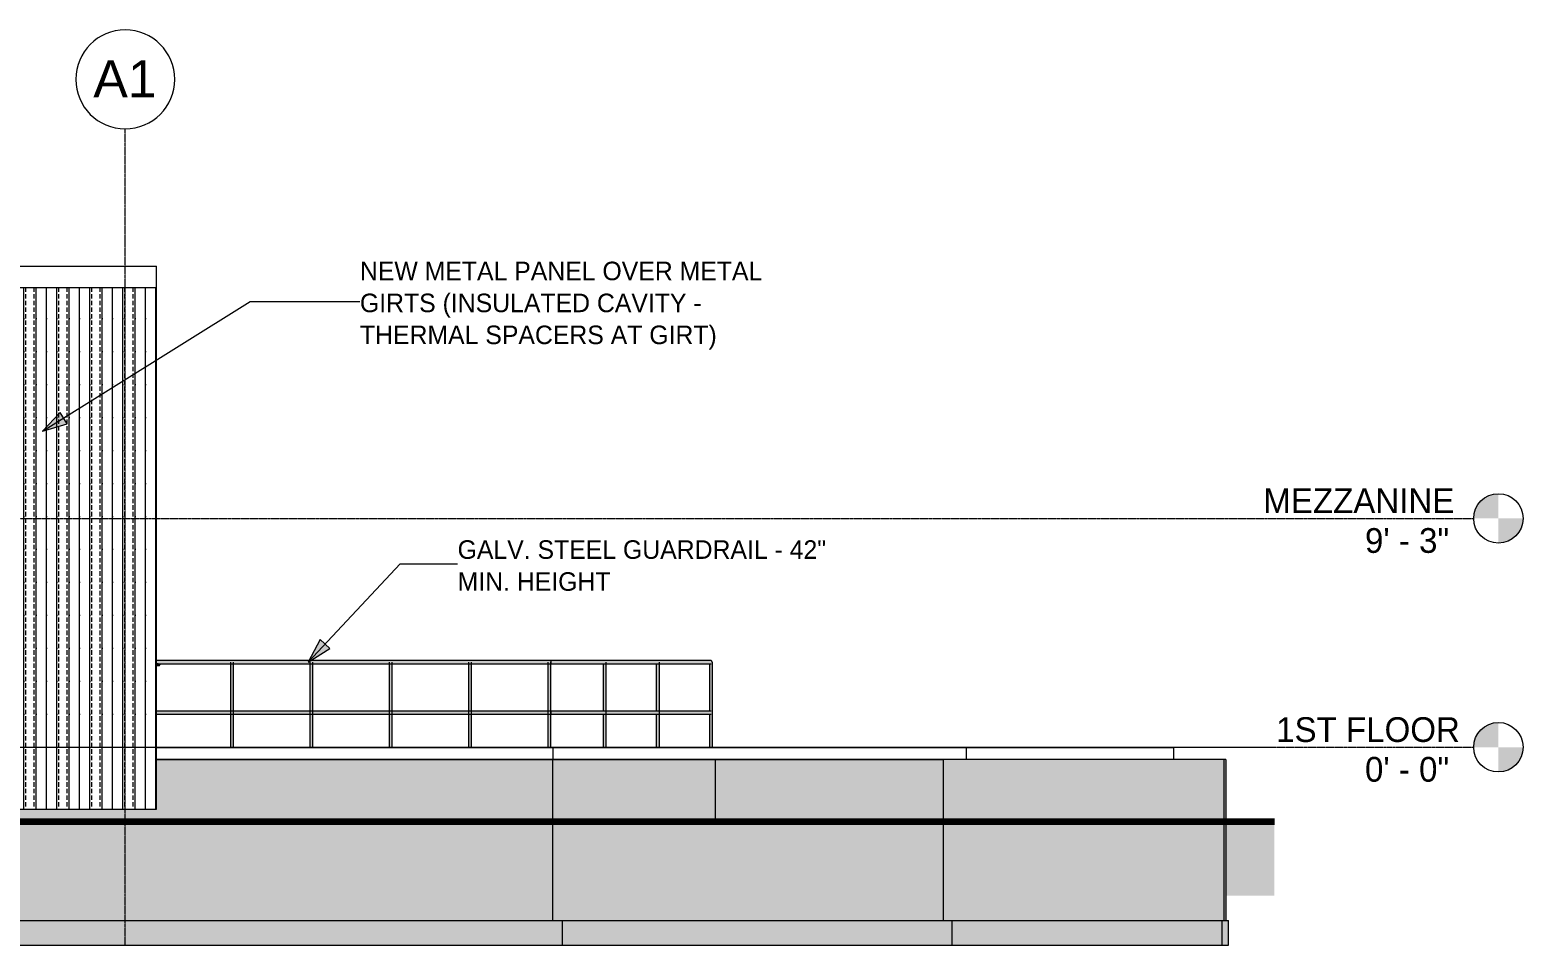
# Model space of a CAD drawing. Header units: inches. Extents: x -4221 to 4009, y -195 to 396.
# Drawn here: x 3284 to 4009, y -96 to 348 of the extents above; entities that cross this region are included whole.
import ezdxf

# ---------------------------------------------------------------- set-up
doc = ezdxf.new("R2010")
doc.units = ezdxf.units.IN
doc.header["$MEASUREMENT"] = 0
doc.linetypes.add('Aligning Line 1_8_', pattern=[0.25, 0.125, -0.125])
doc.linetypes.add('Grid Line 1_2_', pattern=[0.875, 0.5, -0.125, 0.125, -0.125])
for name, color, linetype, lineweight in [('A-DOOR', 31, 'Continuous', 13), ('A-DOOR-9', 31, 'Continuous', 9), ('A-FLOR', 192, 'Continuous', 13), ('A-FLOR-HRAL', 11, 'Continuous', 9), ('A-FLOR-LEVL', 51, 'Continuous', 9), ('A-FLOR-LEVL-1', 51, 'Grid Line 1_2_', 9), ('A-ROOF', 132, 'Continuous', 13), ('A-WALL', 113, 'Continuous', 13), ('A-WALL-PATT-4', 111, 'Continuous', 9), ('A-WALL-PATT-5', 90, 'Continuous', 13), ('C-TOPO', 7, 'Continuous', 9), ('C-TOPO-1', 7, 'Continuous', 140), ('C-TOPO-4', 254, 'Continuous', 9), ('C-TOPO-5', 153, 'Continuous', 9), ('G-ANNO-SYMB', 111, 'Aligning Line 1_8_', 9), ('G-ANNO-TEXT', 231, 'Continuous', 9), ('S-FNDN-2', 9, 'Continuous', 13), ('S-FNDN-3', 173, 'Continuous', 13), ('S-FNDN-7', 90, 'Continuous', 13), ('S-FNDN-8', 10, 'Continuous', 13), ('S-GRID-1', 1, 'Grid Line 1_2_', 9), ('S-GRID-IDEN', 1, 'Continuous', 9)]:
    doc.layers.add(name, color=color, linetype=linetype, lineweight=lineweight)
doc.styles.add('Arial', font='arial.ttf', dxfattribs={"height": 18})
doc.styles.add('Century Gothic', font='ufonts.com_century-gothic.ttf', dxfattribs={"height": 12})
doc.styles.add('Century Gothic_1', font='ufonts.com_century-gothic.ttf', dxfattribs={"height": 9})

# ---------------------------------------------------------------- blocks, each defined once
blk = doc.blocks.new('Railing - Lapeyre - 1 1_2_ Post-V21-BUILDING ELEVATION - NORTH')
at = {"layer": 'A-FLOR-HRAL'}
h = blk.add_hatch(color=256, dxfattribs=at)
h.paths.add_polyline_path([(3825.03, -0.12), (3825.42, -0.12), (3825.42, 16.75), (3825.07, 16.38), (3824.68, 16.1), (3824.37, 16), (3824.21, 16), (3824.21, -0.12), (3824.87, -0.12)], flags=0)
h.paths.add_polyline_path([(3825.42, 16.75), (3825.42, 41.25), (3825.07, 40.88), (3824.68, 40.6), (3824.37, 40.5), (3824.21, 40.5), (3824.24, 17.5), (3824.51, 17.47), (3824.87, 17.28), (3825.26, 16.94), (3825.34, 16.85)], flags=0)
h = blk.add_hatch(color=256, dxfattribs=at)
h.paths.add_polyline_path([(3825.42, -0.12), (3825.7, -0.12), (3825.68, 16.3), (3825.56, 16.56), (3825.42, 16.75), (3825.42, 6.16)], flags=0)
h.paths.add_polyline_path([(3825.42, 16.75), (3825.65, 17.12), (3825.7, 17.43), (3825.7, 40.72), (3825.56, 41.06), (3825.42, 41.25), (3825.42, 16.88)], flags=0)
for p, q in [((3824.2, 40.53), (3824.2, 17.47)), ((3825.7, -0.12), (3825.7, 41.25)), ((3824.2, 16.03), (3824.2, -0.12))]:
    blk.add_line(p, q, dxfattribs=at)
blk = doc.blocks.new('Railing - Lapeyre - 1 1_2_ Post-V18-BUILDING ELEVATION - NORTH')
at = {"layer": 'A-FLOR-HRAL'}
h = blk.add_hatch(color=256, dxfattribs=at)
h.paths.add_polyline_path([(3171.2, 16.75), (3171.2, 41.25), (3170.45, 40.5), (3170.48, 17.47), (3171.1, 16.85)], flags=0)
h.paths.add_polyline_path([(3171.2, -0.12), (3171.2, 16.75), (3170.45, 16), (3170.48, -0.12), (3171.17, -0.12)], flags=0)
h = blk.add_hatch(color=256, dxfattribs=at)
h.paths.add_polyline_path([(3171.2, 16.75), (3171.95, 17.5), (3171.93, 40.53), (3171.2, 41.25), (3171.2, 22.16)], flags=0)
h.paths.add_polyline_path([(3171.2, -0.12), (3171.95, -0.12), (3171.93, 16.03), (3171.2, 16.75), (3171.2, 6.16)], flags=0)
for p, q in [((3170.45, 41.25), (3170.45, -0.12)), ((3171.95, -0.12), (3171.95, 41.25))]:
    blk.add_line(p, q, dxfattribs=at)
blk = doc.blocks.new('Railing - Lapeyre - 1 1_2_ Post-V22-BUILDING ELEVATION - NORTH')
at = {"layer": 'A-FLOR-HRAL'}
h = blk.add_hatch(color=256, dxfattribs=at)
h.paths.add_polyline_path([(3850.84, -0.12), (3851.23, -0.12), (3851.23, 16.75), (3850.88, 16.38), (3850.49, 16.1), (3850.18, 16), (3850.01, 16), (3850.02, -0.12), (3850.68, -0.12)], flags=0)
h.paths.add_polyline_path([(3851.23, 16.75), (3851.22, 41.23), (3850.88, 40.88), (3850.49, 40.6), (3850.18, 40.5), (3850.01, 40.5), (3850.05, 17.5), (3850.32, 17.47), (3850.68, 17.28), (3851.06, 16.94), (3851.14, 16.85)], flags=0)
blk.add_hatch(color=256, dxfattribs=at).paths.add_polyline_path([(3851.23, -0.12), (3851.51, -0.12), (3851.51, 41.25), (3851.23, 41.25), (3851.23, 6.16)], flags=0)
for p, q in [((3850.01, 40.53), (3850.01, 17.47)), ((3851.23, 41.25), (3851.51, 41.25)), ((3851.51, -0.12), (3851.51, 41.25)), ((3850.01, 16.03), (3850.01, -0.12))]:
    blk.add_line(p, q, dxfattribs=at)
blk = doc.blocks.new('Railing - Railing-1341484-BUILDING ELEVATION - NORTH')
at = {"layer": 'A-FLOR-HRAL'}
for points in [[(3601.61, 41.25), (3773.12, 41.25), (3773.09, 41.62), (3772.99, 41.9), (3772.86, 42), (3581.7, 41.97), (3581.7, 41.25), (3591.16, 41.25)], [(3789.75, 41.25), (3851.23, 41.25), (3851.17, 41.62), (3851, 41.9), (3850.88, 41.97), (3850.76, 42), (3772.93, 41.97), (3773.05, 41.78), (3773.11, 41.44), (3773.12, 41.25), (3779.3, 41.25)]]:
    blk.add_hatch(color=256, dxfattribs=at).paths.add_polyline_path(points, flags=0)
h = blk.add_hatch(color=256, dxfattribs=at)
h.paths.add_polyline_path([(3772.24, 41.25), (3772.96, 40.56), (3773.05, 40.72), (3773.11, 41.06), (3773.12, 41.25), (3772.43, 41.25)], flags=0)
h.paths.add_polyline_path([(3771.49, 40.5), (3772.24, 41.25), (3733.76, 41.25), (3734.51, 40.5), (3768.85, 40.5)], flags=0)
h.paths.add_polyline_path([(3695.28, 41.25), (3696.03, 40.5), (3733.05, 40.54), (3733.76, 41.25), (3695.47, 41.25)], flags=0)
h.paths.add_polyline_path([(3656.79, 41.25), (3657.54, 40.5), (3694.55, 40.53), (3695.28, 41.25), (3656.99, 41.25)], flags=0)
h.paths.add_polyline_path([(3618.31, 41.25), (3619.06, 40.5), (3656.07, 40.53), (3656.79, 41.25), (3618.5, 41.25)], flags=0)
h.paths.add_polyline_path([(3585.93, 40.5), (3617.59, 40.53), (3618.31, 41.25), (3581.7, 41.25), (3581.7, 40.5)], flags=0)
h = blk.add_hatch(color=256, dxfattribs=at)
h.paths.add_polyline_path([(3799.62, 41.25), (3773.12, 41.25), (3773.09, 40.88), (3772.99, 40.6), (3772.97, 40.53), (3772.99, 40.5), (3798.71, 40.53), (3799.07, 40.72), (3799.51, 41.12)], flags=0)
h.paths.add_polyline_path([(3825.42, 41.25), (3799.62, 41.25), (3799.85, 40.88), (3799.89, 40.6), (3799.89, 40.5), (3824.51, 40.53), (3824.87, 40.72), (3825.26, 41.06), (3825.37, 41.19)], flags=0)
h.paths.add_polyline_path([(3849.81, 40.5), (3850.32, 40.53), (3850.68, 40.72), (3851.06, 41.06), (3851.23, 41.25), (3825.42, 41.25), (3825.67, 40.82), (3825.7, 40.58), (3825.7, 40.5), (3831.56, 40.5)], flags=0)
h = blk.add_hatch(color=256, dxfattribs=at)
h.paths.add_polyline_path([(3772.24, 16.75), (3773.12, 16.75), (3773.09, 17.12), (3772.96, 17.44), (3772.94, 17.45), (3772.43, 16.94)], flags=0)
h.paths.add_polyline_path([(3733.76, 16.75), (3772.24, 16.75), (3771.49, 17.5), (3734.47, 17.46), (3733.91, 16.9)], flags=0)
h.paths.add_polyline_path([(3695.28, 16.75), (3733.76, 16.75), (3733.01, 17.5), (3696, 17.47), (3695.39, 16.87)], flags=0)
h.paths.add_polyline_path([(3656.79, 16.75), (3695.28, 16.75), (3694.53, 17.5), (3657.52, 17.47), (3656.87, 16.83)], flags=0)
h.paths.add_polyline_path([(3618.31, 16.75), (3656.79, 16.75), (3656.04, 17.5), (3619.04, 17.47), (3618.35, 16.79)], flags=0)
h.paths.add_polyline_path([(3581.7, 16.75), (3618.27, 16.79), (3617.56, 17.5), (3581.7, 17.47), (3581.7, 16.75)], flags=0)
h = blk.add_hatch(color=256, dxfattribs=at)
h.paths.add_polyline_path([(3772.24, 16.75), (3772.96, 16.06), (3773.05, 16.22), (3773.11, 16.56), (3773.12, 16.75), (3772.37, 16.75)], flags=0)
h.paths.add_polyline_path([(3771.49, 16), (3772.24, 16.75), (3733.76, 16.75), (3734.51, 16), (3768.85, 16)], flags=0)
h.paths.add_polyline_path([(3695.28, 16.75), (3696.03, 16), (3733.05, 16.04), (3733.76, 16.75), (3706.13, 16.75)], flags=0)
h.paths.add_polyline_path([(3664.33, 16), (3694.55, 16.03), (3695.28, 16.75), (3656.79, 16.75), (3657.54, 16)], flags=0)
h.paths.add_polyline_path([(3618.31, 16.75), (3619.06, 16), (3656.07, 16.03), (3656.79, 16.75), (3622.52, 16.75)], flags=0)
h.paths.add_polyline_path([(3601.61, 16), (3617.59, 16.03), (3618.31, 16.75), (3581.7, 16.75), (3581.7, 16)], flags=0)
h = blk.add_hatch(color=256, dxfattribs=at)
h.paths.add_polyline_path([(3825.42, 16.75), (3851.23, 16.75), (3850.88, 17.13), (3850.49, 17.4), (3850.18, 17.5), (3825.7, 17.47), (3825.67, 17.18), (3825.56, 16.94), (3825.47, 16.81)], flags=0)
h.paths.add_polyline_path([(3799.62, 16.75), (3799.26, 17.12), (3798.88, 17.4), (3798.56, 17.5), (3772.96, 17.46), (3772.95, 17.44), (3773.05, 17.28), (3773.11, 16.94), (3773.12, 16.75), (3799.52, 16.75)], flags=0)
h.paths.add_polyline_path([(3825.42, 16.75), (3825, 17.18), (3824.63, 17.42), (3824.37, 17.5), (3799.89, 17.47), (3799.88, 17.23), (3799.75, 16.94), (3799.62, 16.75), (3825.32, 16.75)], flags=0)
h = blk.add_hatch(color=256, dxfattribs=at)
h.paths.add_polyline_path([(3799.62, 16.75), (3773.12, 16.75), (3773.09, 16.38), (3772.99, 16.1), (3772.97, 16.03), (3772.99, 16), (3798.71, 16.03), (3799.07, 16.22), (3799.51, 16.62)], flags=0)
h.paths.add_polyline_path([(3825.42, 16.75), (3799.62, 16.75), (3799.85, 16.38), (3799.89, 16.1), (3799.89, 16), (3824.51, 16.03), (3824.87, 16.22), (3825.26, 16.56), (3825.37, 16.69)], flags=0)
h.paths.add_polyline_path([(3849.81, 16), (3850.32, 16.03), (3850.68, 16.22), (3851.06, 16.56), (3851.23, 16.75), (3825.42, 16.75), (3825.67, 16.32), (3825.7, 16.08), (3825.7, 16), (3831.56, 16)], flags=0)
for p, q in [((3772.86, 42), (3581.7, 42)), ((3581.7, 40.5), (3772.86, 40.5)), ((3850.76, 42), (3772.86, 42)), ((3772.86, 40.5), (3850.76, 40.5)), ((3772.86, 17.5), (3581.7, 17.5)), ((3581.7, 16), (3772.86, 16)), ((3850.76, 17.5), (3772.86, 17.5)), ((3772.86, 16), (3850.76, 16))]:
    blk.add_line(p, q, dxfattribs=at)
blk.add_ellipse((3850.76, 41.25), major_axis=(0, 0.75), ratio=0.628376, start_param=4.712389, end_param=6.283185, dxfattribs=at)
for points, knots in [([(3773.12, 41.25), (3773.12, 41.38), (3773.11, 41.58), (3773.05, 41.79), (3772.99, 41.91), (3772.94, 41.97), (3772.89, 42), (3772.87, 42), (3772.86, 42)], [0, 0, 0, 0, 0.1666667, 0.25, 0.3333333, 0.4166667, 0.4583333, 0.5, 0.5, 0.5, 0.5]), ([(3773.12, 16.75), (3773.12, 16.88), (3773.11, 17.08), (3773.05, 17.29), (3773.01, 17.37), (3772.99, 17.4)], [0, 0, 0, 0, 0.1666667, 0.25, 0.3333333, 0.3333333, 0.3333333, 0.3333333])]:
    blk.add_open_spline(points, degree=3, knots=knots, dxfattribs=at)
for points in [[(3772.93, 40.53), (3772.95, 40.54), (3772.99, 40.59), (3773.05, 40.71), (3773.09, 40.87), (3773.12, 41.05), (3773.12, 41.18), (3773.12, 41.25)], [(3772.93, 16.03), (3772.95, 16.04), (3772.99, 16.09), (3773.05, 16.21), (3773.09, 16.37), (3773.12, 16.55), (3773.12, 16.68), (3773.12, 16.75)]]:
    blk.add_open_spline(points, degree=3, dxfattribs=at)
for name, p in [('Railing - Lapeyre - 1 1_2_ Post-V18-BUILDING ELEVATION - NORTH', (447.11, 0)), ('Railing - Lapeyre - 1 1_2_ Post-V18-BUILDING ELEVATION - NORTH', (485.59, 0)), ('Railing - Lapeyre - 1 1_2_ Post-V18-BUILDING ELEVATION - NORTH', (524.07, 0)), ('Railing - Lapeyre - 1 1_2_ Post-V18-BUILDING ELEVATION - NORTH', (562.55, 0)), ('Railing - Lapeyre - 1 1_2_ Post-V18-BUILDING ELEVATION - NORTH', (601.04, 0)), ('Railing - Lapeyre - 1 1_2_ Post-V21-BUILDING ELEVATION - NORTH', (-25.81, 0)), ('Railing - Lapeyre - 1 1_2_ Post-V21-BUILDING ELEVATION - NORTH', (0, 0)), ('Railing - Lapeyre - 1 1_2_ Post-V22-BUILDING ELEVATION - NORTH', (0, 0))]:
    blk.add_blockref(name, p)
blk = doc.blocks.new('Door-Passage-Single-Flush - 36_ x 80_-V23-BUILDING ELEVATION - NORTH')
at = {"layer": 'A-DOOR'}
for points in [[(3037.57, 40), (3037.57, 40.39), (3037.08, 40.36), (3037.08, 40), (3037.2, 40)], [(3037.57, 39.61), (3037.57, 40), (3037.08, 39.96), (3037.08, 39.61), (3037.2, 39.61)], [(3037.73, 40), (3037.78, 40.04), (3037.83, 40.17), (3037.89, 40.28), (3038.06, 40.38), (3037.67, 40.36), (3037.57, 40.34), (3037.57, 40), (3037.71, 40)], [(3038.12, 39.61), (3038.06, 39.62), (3037.91, 39.72), (3037.78, 39.9), (3037.77, 40), (3037.57, 40), (3037.57, 39.62), (3037.74, 39.63), (3038.08, 39.61)], [(3038.16, 39.61), (3038.27, 39.62), (3038.44, 39.72), (3038.55, 39.9), (3038.55, 40.1), (3038.36, 40.34), (3038.06, 40.38), (3037.89, 40.28), (3037.78, 40.1), (3037.82, 39.8), (3038.06, 39.62)]]:
    blk.add_hatch(color=256, dxfattribs=at).paths.add_polyline_path(points, flags=0)
at = {"layer": 'A-DOOR-9'}
for p, q in [((3037.57, 40.39), (3037.08, 40.39)), ((3037.08, 39.61), (3037.57, 39.61))]:
    blk.add_line(p, q, dxfattribs=at)
at = {"layer": 'A-DOOR-9', "flags": 128}
for points in [[(3037.57, 40.39), (3037.6, 40.39), (3037.62, 40.39), (3037.65, 40.39), (3037.67, 40.39), (3037.69, 40.39), (3037.71, 40.39), (3037.74, 40.39), (3037.76, 40.39), (3037.78, 40.39), (3037.8, 40.39), (3037.83, 40.39), (3037.85, 40.39), (3037.87, 40.39), (3037.89, 40.39), (3037.91, 40.39), (3037.93, 40.39), (3037.95, 40.39), (3037.96, 40.39), (3037.98, 40.39), (3038, 40.39), (3038.01, 40.39), (3038.03, 40.39), (3038.04, 40.39), (3038.06, 40.39)], [(3038.07, 39.61), (3038.06, 39.61), (3038.05, 39.61), (3038.03, 39.61), (3038.02, 39.61), (3038, 39.61), (3037.99, 39.61), (3037.97, 39.61), (3037.95, 39.61), (3037.93, 39.61), (3037.91, 39.61), (3037.89, 39.61), (3037.87, 39.61), (3037.85, 39.61), (3037.83, 39.61), (3037.81, 39.61), (3037.79, 39.61), (3037.77, 39.61), (3037.74, 39.61), (3037.72, 39.61), (3037.7, 39.61), (3037.67, 39.61), (3037.65, 39.61), (3037.63, 39.61), (3037.6, 39.61), (3037.58, 39.61), (3037.57, 39.61)], [(3038.21, 40.39), (3038.23, 40.39), (3038.24, 40.39), (3038.26, 40.38), (3038.27, 40.38), (3038.29, 40.37), (3038.3, 40.37), (3038.32, 40.36)], [(3038.4, 39.69), (3038.39, 39.68), (3038.38, 39.67), (3038.36, 39.66), (3038.35, 39.65), (3038.34, 39.65), (3038.32, 39.64), (3038.31, 39.63)], [(3038.53, 39.85), (3038.52, 39.83), (3038.51, 39.82), (3038.51, 39.8), (3038.5, 39.79), (3038.49, 39.78), (3038.48, 39.76), (3038.47, 39.75)], [(3038.48, 40.24), (3038.49, 40.23), (3038.5, 40.21), (3038.5, 40.2), (3038.51, 40.19), (3038.52, 40.17), (3038.53, 40.16), (3038.53, 40.14)], [(3038.55, 40.1), (3038.55, 40.08), (3038.55, 40.07), (3038.56, 40.05), (3038.56, 40.04), (3038.56, 40.02), (3038.56, 40), (3038.56, 40)], [(3038.56, 40), (3038.56, 39.98), (3038.56, 39.97), (3038.56, 39.95), (3038.55, 39.94), (3038.55, 39.92), (3038.55, 39.91)]]:
    blk.add_lwpolyline(points, dxfattribs=at)
at = {"layer": 'A-DOOR-9'}
for start, end in [(0, 180), (180, 0)]:
    blk.add_arc((3038.16, 40), 0.394, start, end, dxfattribs=at)
blk = doc.blocks.new('Level - Level Head - Circle-50818-BUILDING ELEVATION - NORTH')
at = {"layer": 'A-FLOR-LEVL'}
h = blk.add_hatch(color=256, dxfattribs=at)
edge = h.paths.add_edge_path(flags=0)
edge.add_line((4232.89, 0), (4220.89, 0))
edge.add_arc((4232.89, 0), 12, 90, 180, ccw=False)
edge.add_line((4232.89, 12), (4232.89, 0))
h = blk.add_hatch(color=256, dxfattribs=at)
edge = h.paths.add_edge_path(flags=0)
edge.add_line((4232.89, -12), (4232.89, 0))
edge.add_line((4232.89, 0), (4244.89, 0))
edge.add_arc((4232.89, 0), 12, 270, 360, ccw=False)
blk.add_circle((4232.89, 0), 12, dxfattribs=at)
blk = doc.blocks.new('Grid - Grid Head - Circle-50561-BUILDING ELEVATION - NORTH')
at = {"layer": 'S-GRID-IDEN'}
for start, end in [(0, 180), (180, 360)]:
    blk.add_arc((2877.2, 324), 24, start, end, dxfattribs=at)

msp = doc.modelspace()

# ---------------------------------------------------------------- hatches: boundary and pattern name
at = {"layer": 'A-WALL-PATT-4'}
h = msp.add_hatch(dxfattribs=at)
h.set_pattern_fill('FP_19', color=256, style=0, pattern_type=2)
h.set_pattern_definition([(90, (3350.994, 0), (-16, 1e-15), [16, 0, 0, 0]), (90, (3344.994, 0), (-16, 1e-15), [16, 0, 0, 0]), (90, (3345.994, 0), (-16, 1e-15), [2.143, -13.857]), (90, (3339.994, 0), (-16, 1e-15), [16, 0, 0, 0]), (90, (3345.994, 3.214), (-16, 1e-15), [2.143, -13.857]), (90, (3345.994, 6.429), (-16, 1e-15), [2.143, -13.857]), (90, (3345.994, 9.643), (-16, 1e-15), [2.143, -13.857]), (90, (3345.994, 12.857), (-16, 1e-15), [2.143, -13.857]), (90, (3349.994, 0), (-16, 1e-15), [2.143, -13.857]), (90, (3349.994, 3.214), (-16, 1e-15), [2.143, -13.857]), (90, (3349.994, 6.429), (-16, 1e-15), [2.143, -13.857]), (90, (3349.994, 9.643), (-16, 1e-15), [2.143, -13.857]), (90, (3349.994, 12.857), (-16, 1e-15), [2.143, -13.857])])
h.paths.add_polyline_path([(3025.18, 0), (3027.43, 0), (3027.41, 12.02), (3025.18, 13.25), (3025.18, 6.16)], flags=0)
h.paths.add_polyline_path([(3028.93, 0), (3345.43, 0), (3345.43, 222.92), (3025.18, 222.92), (3025.18, 14.97), (3028.18, 13.28), (3028.18, 13.2), (3028.93, 13.19), (3028.93, 6.16)], flags=0)
h = msp.add_hatch(dxfattribs=at)
h.set_pattern_fill('FP_22', color=256, style=0, pattern_type=2)
h.set_pattern_definition([(90, (3366.994, 0), (-16, 1e-15), [16, 0, 0, 0]), (90, (3360.994, 0), (-16, 1e-15), [16, 0, 0, 0]), (90, (3361.994, 0), (-16, 1e-15), [2.143, -13.857]), (90, (3355.994, 0), (-16, 1e-15), [16, 0, 0, 0]), (90, (3361.994, 3.214), (-16, 1e-15), [2.143, -13.857]), (90, (3361.994, 6.429), (-16, 1e-15), [2.143, -13.857]), (90, (3361.994, 9.643), (-16, 1e-15), [2.143, -13.857]), (90, (3361.994, 12.857), (-16, 1e-15), [2.143, -13.857]), (90, (3365.994, 0), (-16, 1e-15), [2.143, -13.857]), (90, (3365.994, 3.214), (-16, 1e-15), [2.143, -13.857]), (90, (3365.994, 6.429), (-16, 1e-15), [2.143, -13.857]), (90, (3365.994, 9.643), (-16, 1e-15), [2.143, -13.857]), (90, (3365.994, 12.857), (-16, 1e-15), [2.143, -13.857])])
h.paths.add_polyline_path([(3344.44, -30), (3345.43, -30), (3345.43, 0), (3028.93, 0), (3028.93, -30), (3302.63, -30)], flags=0)
h.paths.add_polyline_path([(3001.43, -30), (3011.44, -30), (2976.93, -10.89), (2976.91, -17.2), (2976.18, -17.2), (2976.18, -30)], flags=0)
h.paths.add_polyline_path([(3014.43, -28.8), (3027.43, -28.8), (3027.41, -12.48), (3004.88, 0), (2976.93, 0), (2976.93, -7.2), (2989.18, -7.2), (2988.43, -14.4), (3002.18, -14.4), (3001.43, -21.6), (3015.18, -21.6), (3014.74, -25.84)], flags=0)
h.paths.add_polyline_path([(3027.43, -10.78), (3027.43, 0), (3007.97, 0), (3025.74, -9.84)], flags=0)
at = {"layer": 'A-WALL-PATT-5'}
h = msp.add_hatch(color=256, dxfattribs=at)
h.paths.add_polyline_path([(3537.74, -84), (3537.74, -72), (2976.18, -72), (2976.18, -84), (3386.24, -84)], flags=0)
h.paths.add_polyline_path([(3386.24, -36), (3537.74, -36), (3537.74, -6), (3345.43, -6), (3345.43, -30), (3028.93, -30), (3028.93, -36), (3345.43, -36)], flags=0)
h.paths.add_polyline_path([(2976.18, -36), (3022.27, -36), (3011.44, -30), (2976.18, -30), (2976.18, -34.78)], flags=0)
h = msp.add_hatch(color=256, dxfattribs=at)
h.paths.add_polyline_path([(3537.74, -84), (3550.11, -84), (3550.11, -72), (3537.74, -72)], flags=0)
h.paths.add_polyline_path([(3537.74, -36), (3550.11, -36), (3550.11, -6), (3537.74, -6)], flags=0)
h = msp.add_hatch(color=256, dxfattribs=at)
h.paths.add_polyline_path([(3727.31, -84), (3727.31, -72), (3550.11, -72), (3550.11, -84), (3720.71, -84)], flags=0)
h.paths.add_polyline_path([(3637.09, -36), (3727.31, -36), (3727.31, -6), (3550.11, -6), (3550.11, -36), (3595.29, -36)], flags=0)
h = msp.add_hatch(color=256, dxfattribs=at)
h.paths.add_polyline_path([(3862.34, -84), (3863.51, -84), (3863.51, -72), (3727.31, -72), (3727.31, -84), (3731.38, -84)], flags=0)
h.paths.add_polyline_path([(3811.12, -36), (3863.51, -36), (3863.51, -6), (3727.31, -6), (3727.31, -36), (3727.96, -36)], flags=0)
for points in [[(2976.18, -72), (3537.74, -72), (3537.74, -36), (3028.93, -36), (3028.91, -38.8), (3027.43, -38.8), (3027.43, -36), (2976.18, -36), (2976.18, -57.84)], [(3550.11, -72), (3550.11, -36), (3537.74, -36), (3537.74, -72)], [(3553.48, -72), (3727.31, -71.97), (3727.31, -36), (3550.11, -36), (3550.11, -72)], [(3748.26, -72), (3863.51, -72), (3863.51, -36), (3727.31, -36), (3727.31, -72), (3727.96, -72)]]:
    msp.add_hatch(color=256, dxfattribs=at).paths.add_polyline_path(points, flags=0)
at = {"layer": 'C-TOPO'}
h = msp.add_hatch(dxfattribs=at)
h.set_pattern_fill('FP_17', color=256, style=0, pattern_type=2)
h.set_pattern_definition([(0, (1267.532, 0), (24, 24), [24, -24]), (0, (1267.532, 9), (24, 24), [24, -24]), (0, (1267.532, 18), (24, 24), [24, -24]), (90, (1270.532, 21), (-24, 24), [24, -24]), (90, (1279.532, 21), (-24, 24), [24, -24]), (90, (1288.532, 21), (-24, 24), [24, -24])])
h.paths.add_polyline_path([(3887.94, -72), (3887.94, -36), (1349.18, -36), (1349.18, -72), (3727.96, -72)], flags=0)
at = {"layer": 'G-ANNO-TEXT'}
for points in [[(3290.07, 153.3), (3301.95, 156.93), (3298.55, 162.39)], [(3418.88, 41.3), (3429.44, 47.83), (3424.76, 52.24)]]:
    msp.add_hatch(color=256, dxfattribs=at).paths.add_polyline_path(points, flags=0)
at = {"layer": 'S-FNDN-7'}
h = msp.add_hatch(color=256, dxfattribs=at)
h.paths.add_polyline_path([(3864.4, -84), (3864.4, -72), (3863.51, -72), (3863.51, -84)], flags=0)
h.paths.add_polyline_path([(3864.4, -36), (3864.4, -6), (3863.51, -6), (3863.51, -36)], flags=0)
for points in [[(3863.51, -72), (3864.4, -72), (3864.4, -36), (3863.51, -36), (3863.51, -51.37)], [(3542.33, -96), (3542.33, -84), (2989.18, -84), (2989.18, -96), (3386.24, -96)], [(3731.38, -96), (3731.38, -84), (3542.33, -84), (3542.33, -96), (3720.71, -96)], [(3862.34, -96), (3862.34, -84), (3731.38, -84), (3731.38, -96)]]:
    msp.add_hatch(color=256, dxfattribs=at).paths.add_polyline_path(points, flags=0)
at = {"layer": 'S-FNDN-8'}
msp.add_hatch(color=256, dxfattribs=at).paths.add_polyline_path([(3862.34, -96), (3865.57, -96), (3865.57, -84), (3862.34, -84)], flags=0)

# ---------------------------------------------------------------- linework, layer by layer
at = {"layer": 'A-FLOR'}
for p, q in [((3345.43, -0.12), (3839.01, -0.12)), ((3537.74, -6.12), (3345.43, -6.12)), ((3537.74, -0.12), (3537.74, -6.12)), ((3727.31, -6.12), (3537.74, -6.12)), ((3738.49, -6), (3738.49, -0.12)), ((3839.01, -0.12), (3839.01, -6))]:
    msp.add_line(p, q, dxfattribs=at)
at = {"layer": 'A-FLOR-LEVL-1'}
for p, q in [((1115.51, 111), (3984.61, 111)), ((1115.51, 0), (3984.61, 0))]:
    msp.add_line(p, q, dxfattribs=at)
at = {"layer": 'A-ROOF'}
for p in [(2984.18, 233.43), (3345.43, 222.92)]:
    msp.add_line(p, (3345.43, 233.43), dxfattribs=at)
at = {"layer": 'A-WALL'}
for p, q in [((3345.43, 222.92), (3025.18, 222.92)), ((3345.43, -30), (3345.43, 222.92)), ((3028.92, 0), (3345.43, 0)), ((3028.93, -30), (3345.43, -30))]:
    msp.add_line(p, q, dxfattribs=at)
at = {"layer": 'C-TOPO'}
for p, q in [((3727.97, -36), (3000.9, -36)), ((3400.83, -36), (3028.93, -36)), ((3516.67, -36), (3400.83, -36)), ((3537.74, -36), (3516.67, -36)), ((3537.74, -36), (3550.11, -36)), ((3550.11, -36), (3616.53, -36)), ((3727.97, -36), (3887.94, -36))]:
    msp.add_line(p, q, dxfattribs=at)
at = {"layer": 'C-TOPO-1'}
for p, q in [((3000.9, -36), (3727.96, -36)), ((3727.96, -36), (3887.94, -36))]:
    msp.add_line(p, q, dxfattribs=at)
at = {"layer": 'C-TOPO-4'}
for p, q in [((3400.83, -36), (3028.93, -36)), ((3516.67, -36), (3400.83, -36)), ((3537.74, -36), (3516.67, -36)), ((3550.11, -36), (3537.74, -36)), ((3616.53, -36), (3550.11, -36))]:
    msp.add_line(p, q, dxfattribs=at)
at = {"layer": 'C-TOPO-5'}
for p, q in [((3400.83, -6.01), (3345.43, -6.01)), ((3345.43, -6.01), (3537.74, -6.01)), ((3516.67, -6.01), (3400.83, -6.01)), ((3537.74, -6.01), (3516.67, -6.01)), ((3550.11, -6.01), (3537.74, -6.01)), ((3537.74, -6.01), (3550.11, -6.01)), ((3616.53, -6.01), (3550.11, -6.01)), ((3550.11, -6.01), (3616.53, -6.01)), ((3616.53, -6.01), (3616.53, -36))]:
    msp.add_line(p, q, dxfattribs=at)
at = {"layer": 'G-ANNO-SYMB'}
msp.add_line((1212.22, 0), (3887.94, 0), dxfattribs=at)
at = {"layer": 'G-ANNO-TEXT'}
for p, q in [((3290.07, 153.3), (3390.88, 216.3)), ((3390.88, 216.3), (3444.08, 216.3)), ((3298.55, 162.39), (3290.07, 153.3)), ((3301.95, 156.93), (3298.55, 162.39)), ((3290.07, 153.3), (3301.95, 156.93)), ((3418.88, 41.3), (3463.68, 88.9)), ((3463.68, 88.9), (3491.48, 88.9)), ((3424.76, 52.24), (3418.88, 41.3)), ((3429.44, 47.83), (3424.76, 52.24)), ((3418.88, 41.3), (3429.44, 47.83))]:
    msp.add_line(p, q, dxfattribs=at)
at = {"layer": 'S-FNDN-2'}
for p, q in [((3537.74, -84), (3537.74, -6.12)), ((3727.31, -71.97), (3727.31, -6)), ((3863.51, -84), (3863.51, -6)), ((3864.4, -6), (3864.4, -84))]:
    msp.add_line(p, q, dxfattribs=at)
at = {"layer": 'S-FNDN-3'}
for p, q in [((3864.4, -6), (3345.43, -6)), ((3727.31, -84), (3727.31, -72)), ((1349.18, -84), (3731.38, -84)), ((3542.33, -96), (3542.33, -84)), ((3731.38, -84), (3865.57, -84)), ((3731.38, -84), (3731.38, -96)), ((3862.34, -84), (3862.34, -96)), ((3865.57, -96), (3865.57, -84)), ((1349.18, -96), (3731.38, -96)), ((3731.38, -96), (3865.57, -96))]:
    msp.add_line(p, q, dxfattribs=at)
at = {"layer": 'S-GRID-1'}
msp.add_line((3330.18, -96), (3330.18, 300), dxfattribs=at)

# ---------------------------------------------------------------- block references
at = {"layer": 'A-DOOR'}
msp.add_blockref('Door-Passage-Single-Flush - 36_ x 80_-V23-BUILDING ELEVATION - NORTH', (308.35, 0), dxfattribs=at)
at = {"layer": 'A-FLOR-HRAL'}
msp.add_blockref('Railing - Railing-1341484-BUILDING ELEVATION - NORTH', (-236.27, 0), dxfattribs=at)
at = {"layer": 'A-FLOR-LEVL'}
for p in [(-236.27, 111), (-236.27, 0)]:
    msp.add_blockref('Level - Level Head - Circle-50818-BUILDING ELEVATION - NORTH', p, dxfattribs=at)
at = {"layer": 'S-GRID-IDEN'}
msp.add_blockref('Grid - Grid Head - Circle-50561-BUILDING ELEVATION - NORTH', (452.98, 0), dxfattribs=at)

# ---------------------------------------------------------------- texts
at = {"layer": 'A-FLOR-LEVL', "char_height": 12, "attachment_point": 1, "style": 'Century Gothic'}
for s, insert, width in [('MEZZANINE', (3882.52, 125.56), 109.989), ('9\' - 3"', (3931.86, 106.29), 50.904), ('1ST FLOOR', (3888.75, 14.56), 102.414), ('0\' - 0"', (3931.86, -4.71), 50.904)]:
    msp.add_mtext(s, dxfattribs=dict(at, insert=insert, width=width))
at = {"layer": 'G-ANNO-TEXT', "char_height": 9, "attachment_point": 1, "style": 'Century Gothic_1'}
for s, insert, width in [('NEW METAL PANEL OVER METAL', (3444.08, 235.55), 237.249), ('GIRTS (INSULATED CAVITY -', (3444.08, 220.05), 198.768), ('THERMAL SPACERS AT GIRT)', (3444.08, 204.55), 203.313), ('GALV. STEEL GUARDRAIL - 42"', (3491.48, 100.39), 217.251), ('MIN. HEIGHT', (3491.48, 84.89), 92.718)]:
    msp.add_mtext(s, dxfattribs=dict(at, insert=insert, width=width))
at = {"layer": 'S-GRID-IDEN', "insert": (3314.68, 333.29), "char_height": 18, "width": 37.269, "attachment_point": 1, "style": 'Arial'}
msp.add_mtext('A1', dxfattribs=at)

doc.saveas('drawing.dxf')
